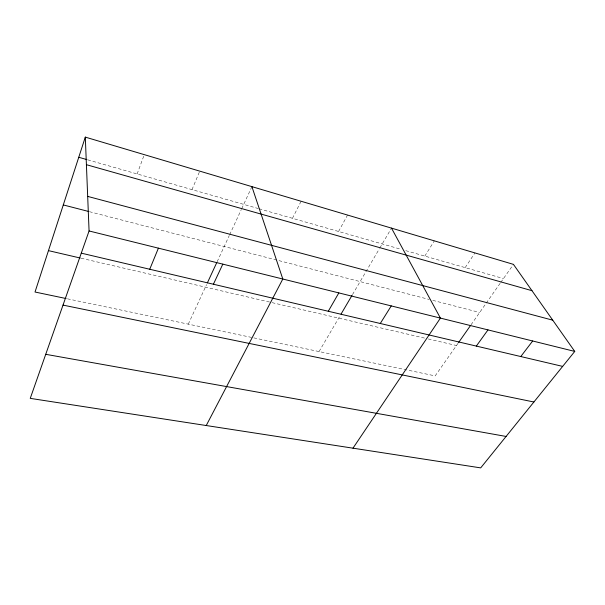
<?xml version="1.0" encoding="UTF-8"?>
<svg xmlns="http://www.w3.org/2000/svg" width="605" height="605" viewBox="0 0 605 605"><rect width="100%" height="100%" fill="white"/><g stroke="black" fill="none" stroke-linecap="round" stroke-linejoin="round"><path stroke-width="0.45" stroke-dasharray="3.02 2.27" d="M137.123 173.945L144.308 154.653M192.004 189.615L199.741 171.132M188.276 324.144L206.577 284.592M217.157 261.731L229.28 235.542M229.666 234.702L241.357 209.436M241.75 208.589L251.907 186.635M292.472 218.307L301.093 201.261M338.573 231.473L347.55 215.062M319.062 351.558L340.108 315.689M352.496 294.582L379.388 248.738M379.864 247.937L391.488 228.123M424.801 256.096L434.345 240.866M465.169 267.622L474.933 252.928M458.106 343.216L435.177 375.894L66.096 298.537M471.053 324.772L500.237 283.185M500.781 282.414L513.441 264.37M81.108 258.222L271.199 302.432M272.099 302.644L424.619 338.112M428.264 338.959L456.488 345.523M89.449 211.69L429.179 299.437M432.802 300.367L479.682 312.482M87.74 159.841L258.154 208.506M259.053 208.763L401.244 249.366M405.773 250.659L503.481 278.565"/><path stroke-width="0.91" d="M85.305 137.116L89.071 230.966L30.25 398.37L480.695 467.884L574.75 351.422L513.441 264.37L85.305 137.116L35.022 292.026L66.096 298.537M149.737 269.255L158.404 248.163M207.364 282.898L216.764 262.578M213.406 284.237L222.814 264.135M206.237 425.527L282.815 279.018L251.907 186.635M328.288 311.257L338.83 292.911M341.061 314.063L352.019 295.399M380.273 323.493L391.253 305.911M352.987 448.176L440.417 318.101L391.488 228.123M458.651 342.445L470.508 325.543M476.332 346.09L487.978 329.899M520.776 356.542L532.672 340.986M45.73 354.311L506.083 436.447M63.026 305.101L533.897 402.007M48.46 250.629L80.2 258.017M81.274 253.147L562.658 366.396M89.071 230.966L574.75 351.422M63.291 204.929L88.549 211.455M87.68 196.398L552.743 320.181M86.409 164.689L531.976 290.687M78.756 157.277L86.84 159.584"/></g></svg>
